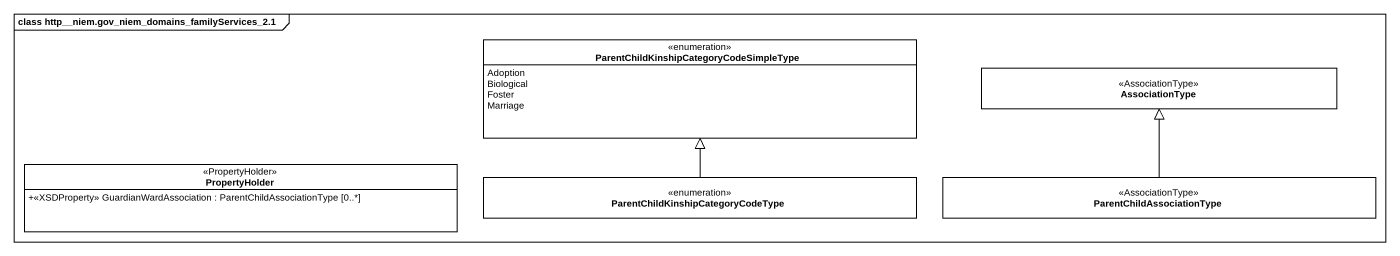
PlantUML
@startuml
mainframe class http__niem.gov_niem_domains_familyServices_2.1
hide circle
hide empty members
skinparam classAttributeIconSize 0
enum "ParentChildKinshipCategoryCodeSimpleType" as ParentChildKinshipCategoryCo {
  Adoption
  Biological
  Foster
  Marriage
}
class AssociationType <<AssociationType>>
class PropertyHolder <<PropertyHolder>> {
  +<<XSDProperty>> GuardianWardAssociation : ParentChildAssociationType [0..*]
}
enum "ParentChildKinshipCategoryCodeType" as ParentChildKinshipCategoryCo_2
class ParentChildAssociationType <<AssociationType>>
ParentChildKinshipCategoryCo_2 -up-|> ParentChildKinshipCategoryCo
ParentChildAssociationType -up-|> AssociationType
@enduml
